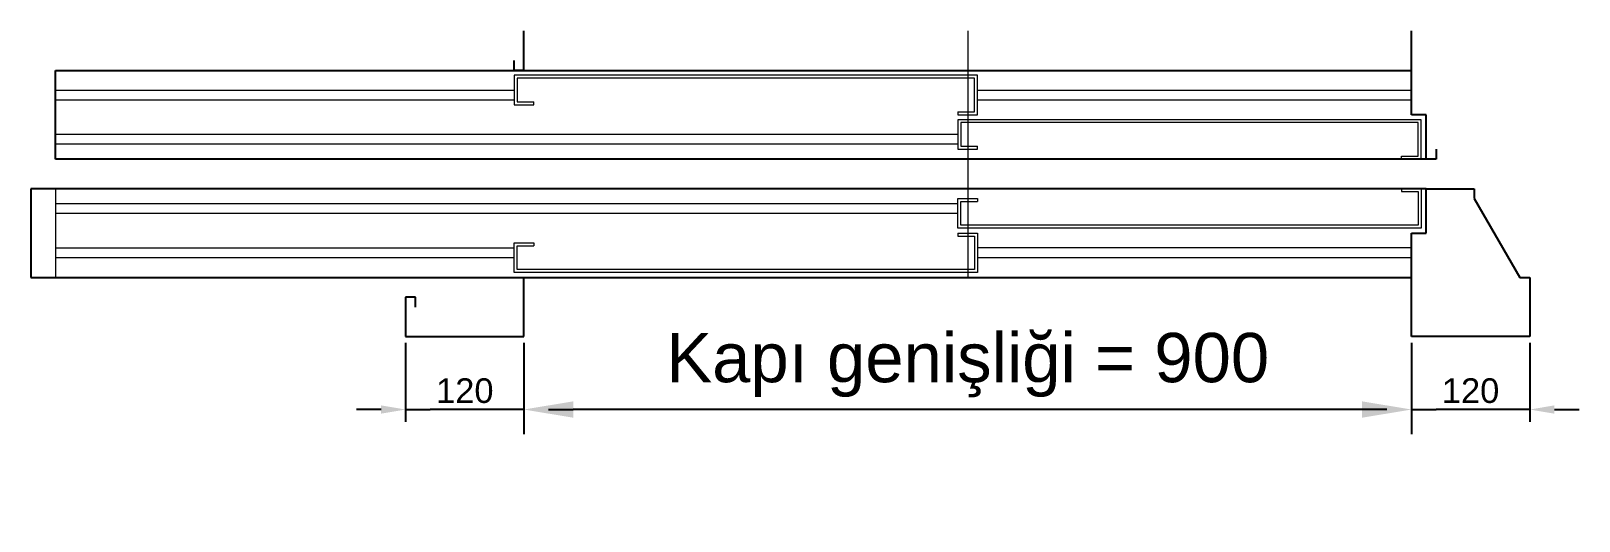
# Model space of a CAD drawing. Header units: millimetres. Extents: x -950 to 620, y -497 to 0.
import ezdxf

# ---------------------------------------------------------------- set-up
doc = ezdxf.new("R2010")
doc.units = ezdxf.units.MM
doc.styles.get("Standard").update_dxf_attribs({"font": 'arial.ttf'})
doc.dimstyles.new('DimStyleALP', dxfattribs={"dimscale": 20, "dimtxt": 2.5, "dimasz": 2.5, "dimexe": 1.25, "dimexo": 0.625, "dimtad": 1, "dimdsep": 46, "dimtxsty": 'Standard', "dimcen": 2.5, "dimclrd": 60, "dimclre": 60, "dimadec": 0, "dimazin": 0, "dimtfac": 1, "dimtofl": 0, "dimtmove": 0, "dimatfit": 3, "dimfxl": 1, "dimarcsym": 0})
doc.dimstyles.new('DimStyleALPx0.5', dxfattribs={"dimscale": 10, "dimtxt": 2.5, "dimasz": 2.5, "dimexe": 1.25, "dimexo": 0.625, "dimtad": 1, "dimdsep": 46, "dimtxsty": 'Standard', "dimcen": 2.5, "dimclrd": 60, "dimclre": 60, "dimadec": 0, "dimazin": 0, "dimtfac": 1, "dimtofl": 0, "dimtmove": 0, "dimatfit": 3, "dimfxl": 1, "dimarcsym": 0})

# ---------------------------------------------------------------- blocks, each defined once
blk = doc.blocks.new('*D0')
at = {"color": 60, "linetype": 'ByBlock', "lineweight": -2, "transparency": 16777216}
for p, q in [((3000, 194.7), (3000, 114.5)), ((3120, 194.7), (3120, 114.5)), ((3000, 127), (3025, 127)), ((3095, 127), (3025, 127)), ((3120, 127), (3095, 127))]:
    blk.add_line(p, q, dxfattribs=at)
at = {"color": 60, "lineweight": -2, "transparency": 16777216}
for p, q in [((2975, 127), (2950, 127)), ((3145, 127), (3170, 127))]:
    blk.add_line(p, q, dxfattribs=at)
at = {"color": 60, "transparency": 16777216}
for points in [[(2975, 131.2), (2975, 122.8), (3000, 127)], [(3145, 131.2), (3145, 122.8), (3120, 127)]]:
    blk.add_solid(points, dxfattribs=at)
at = {"layer": 'Defpoints', "color": 0, "transparency": 16777216}
for p in [(3000, 201), (3120, 201), (3000, 127)]:
    blk.add_point(p, dxfattribs=at)
at = {"color": 0, "transparency": 16777216, "insert": (3060, 146), "char_height": 25, "attachment_point": 5}
blk.add_mtext('120', dxfattribs=at)
blk = doc.blocks.new('*D1')
at = {"color": 60, "linetype": 'ByBlock', "lineweight": -2, "transparency": 16777216}
for p, q in [((2100, 188.5), (2100, 102)), ((3000, 188.5), (3000, 102)), ((2950, 127), (2150, 127))]:
    blk.add_line(p, q, dxfattribs=at)
at = {"color": 60, "transparency": 16777216}
for points in [[(2150, 135.3), (2150, 118.7), (2100, 127)], [(2950, 135.3), (2950, 118.7), (3000, 127)]]:
    blk.add_solid(points, dxfattribs=at)
at = {"layer": 'Defpoints', "color": 0, "transparency": 16777216}
for p in [(2100, 201), (3000, 201), (2100, 127)]:
    blk.add_point(p, dxfattribs=at)
at = {"color": 0, "transparency": 16777216, "insert": (2550, 172), "char_height": 50, "attachment_point": 5}
blk.add_mtext('Kapı genişliği = 900', dxfattribs=at)
blk = doc.blocks.new('*D2')
at = {"color": 60, "linetype": 'ByBlock', "lineweight": -2, "transparency": 16777216}
for p, q in [((1980, 194.7), (1980, 114.5)), ((2100, 194.7), (2100, 114.5)), ((1980, 127), (2005, 127)), ((2075, 127), (2005, 127)), ((2100, 127), (2075, 127))]:
    blk.add_line(p, q, dxfattribs=at)
at = {"color": 60, "lineweight": -2, "transparency": 16777216}
for p, q in [((1955, 127), (1930, 127)), ((2125, 127), (2150, 127))]:
    blk.add_line(p, q, dxfattribs=at)
at = {"color": 60, "transparency": 16777216}
for points in [[(1955, 131.2), (1955, 122.8), (1980, 127)], [(2125, 131.2), (2125, 122.8), (2100, 127)]]:
    blk.add_solid(points, dxfattribs=at)
at = {"layer": 'Defpoints', "color": 0, "transparency": 16777216}
for p in [(1980, 201), (2100, 201), (1980, 127)]:
    blk.add_point(p, dxfattribs=at)
at = {"color": 0, "transparency": 16777216, "insert": (2040, 146), "char_height": 25, "attachment_point": 5}
blk.add_mtext('120', dxfattribs=at)

msp = doc.modelspace()

# ---------------------------------------------------------------- linework, layer by layer
at = {"color": 251, "linetype": 'Continuous', "lineweight": 5, "true_color": 0x636466}
for p, q in [((0, 0), (0, -250)), ((-925, -60), (-460, -60)), ((10, -60), (450, -60)), ((-925, -70), (-460, -70)), ((10, -70), (450, -70)), ((-10, -105), (-925, -105)), ((-10, -115), (-925, -115)), ((-925, -160), (-925, -250)), ((-925, -175), (-10, -175)), ((-10, -185), (-925, -185)), ((-925, -220), (-460, -220)), ((-460, -230), (-925, -230)), ((450, -220), (10, -220)), ((450, -230), (10, -230))]:
    msp.add_line(p, q, dxfattribs=at)
at = {"color": 7, "linetype": 'Continuous'}
for p, q in [((-450, -40), (-450, 0)), ((450, -85), (450, 0)), ((-460, -40), (-460, -30)), ((-925, -130), (-925, -40)), ((-925, -40), (450, -40)), ((-450, -40), (-460, -40)), ((465, -85), (450, -85)), ((465, -130), (465, -85)), ((475, -120), (475, -130)), ((465, -130), (-925, -130)), ((475, -130), (465, -130)), ((465, -160), (-950, -160)), ((-950, -160), (-950, -250)), ((465, -205), (465, -160)), ((465, -160), (513.812, -160)), ((513.812, -160), (513.812, -170)), ((513.812, -170), (560, -250)), ((450, -310), (450, -205)), ((450, -205), (465, -205)), ((-950, -250), (450, -250)), ((-450, -310), (-450, -250)), ((560, -250), (570, -250)), ((570, -250), (570, -310)), ((-560, -270), (-570, -270)), ((-570, -270), (-570, -310)), ((-560, -280), (-560, -270)), ((-570, -310), (-450, -310)), ((570, -310), (450, -310))]:
    msp.add_line(p, q, dxfattribs=at)
at = {"color": 152, "linetype": 'Continuous', "lineweight": 20, "true_color": 0x2776bb}
for p, q in [((10, -45), (-460, -45)), ((-460, -45), (-460, -75)), ((10, -85), (10, -45)), ((7, -48), (-457, -48)), ((-457, -48), (-457, -72)), ((7, -82), (7, -48)), ((-460, -75), (-440, -75)), ((-457, -72), (-440, -72)), ((-440, -75), (-440, -72)), ((-10, -82), (7, -82)), ((-10, -82), (-10, -85)), ((-10, -85), (10, -85)), ((460, -90), (-10, -90)), ((-10, -90), (-10, -120)), ((457, -93), (-7, -93)), ((-7, -93), (-7, -117)), ((457, -127), (457, -93)), ((460, -130), (460, -90)), ((-10, -120), (10, -120)), ((-7, -117), (10, -117)), ((10, -120), (10, -117)), ((440, -127), (457, -127)), ((440, -130), (440, -127)), ((440, -130), (460, -130)), ((-10, -200), (-10, -170)), ((-10, -170), (10, -170)), ((10, -170), (10, -173)), ((440, -160), (460, -160)), ((440, -160), (440, -163)), ((440, -163), (457, -163)), ((457, -163), (457, -197)), ((460, -160), (460, -200)), ((-7, -197), (-7, -173)), ((-7, -173), (10, -173)), ((460, -200), (-10, -200)), ((457, -197), (-7, -197)), ((-460, -245), (-460, -215)), ((-460, -215), (-440, -215)), ((-457, -242), (-457, -218)), ((-457, -218), (-440, -218)), ((-440, -215), (-440, -218)), ((-10, -205), (10, -205)), ((-10, -205), (-10, -208)), ((-10, -208), (7, -208)), ((7, -208), (7, -242)), ((10, -205), (10, -245)), ((10, -245), (-460, -245)), ((7, -242), (-457, -242))]:
    msp.add_line(p, q, dxfattribs=at)

# ---------------------------------------------------------------- dimensions: what is measured, and where the dimension line sits
dim = msp.add_linear_dim(base=(-450, -384), p1=(450, -310), p2=(-450, -310), text='Kapı genişliği = <>', dimstyle='DimStyleALP')
dim.commit()
dim.dimension.update_dxf_attribs({"geometry": '*D1', "text_midpoint": (0, -339.048), "insert": (-2550, -511)})
for base, p1, p2, picture, middle in [((-570, -384), (-450, -310), (-570, -310), '*D2', (-510, -364.986)), ((450, -384), (570, -310), (450, -310), '*D0', (510, -364.986))]:
    dim = msp.add_linear_dim(base=base, p1=p1, p2=p2, dimstyle='DimStyleALPx0.5')
    dim.commit()
    dim.dimension.update_dxf_attribs({"geometry": picture, "text_midpoint": middle, "insert": (-2550, -511)})

doc.saveas('drawing.dxf')
